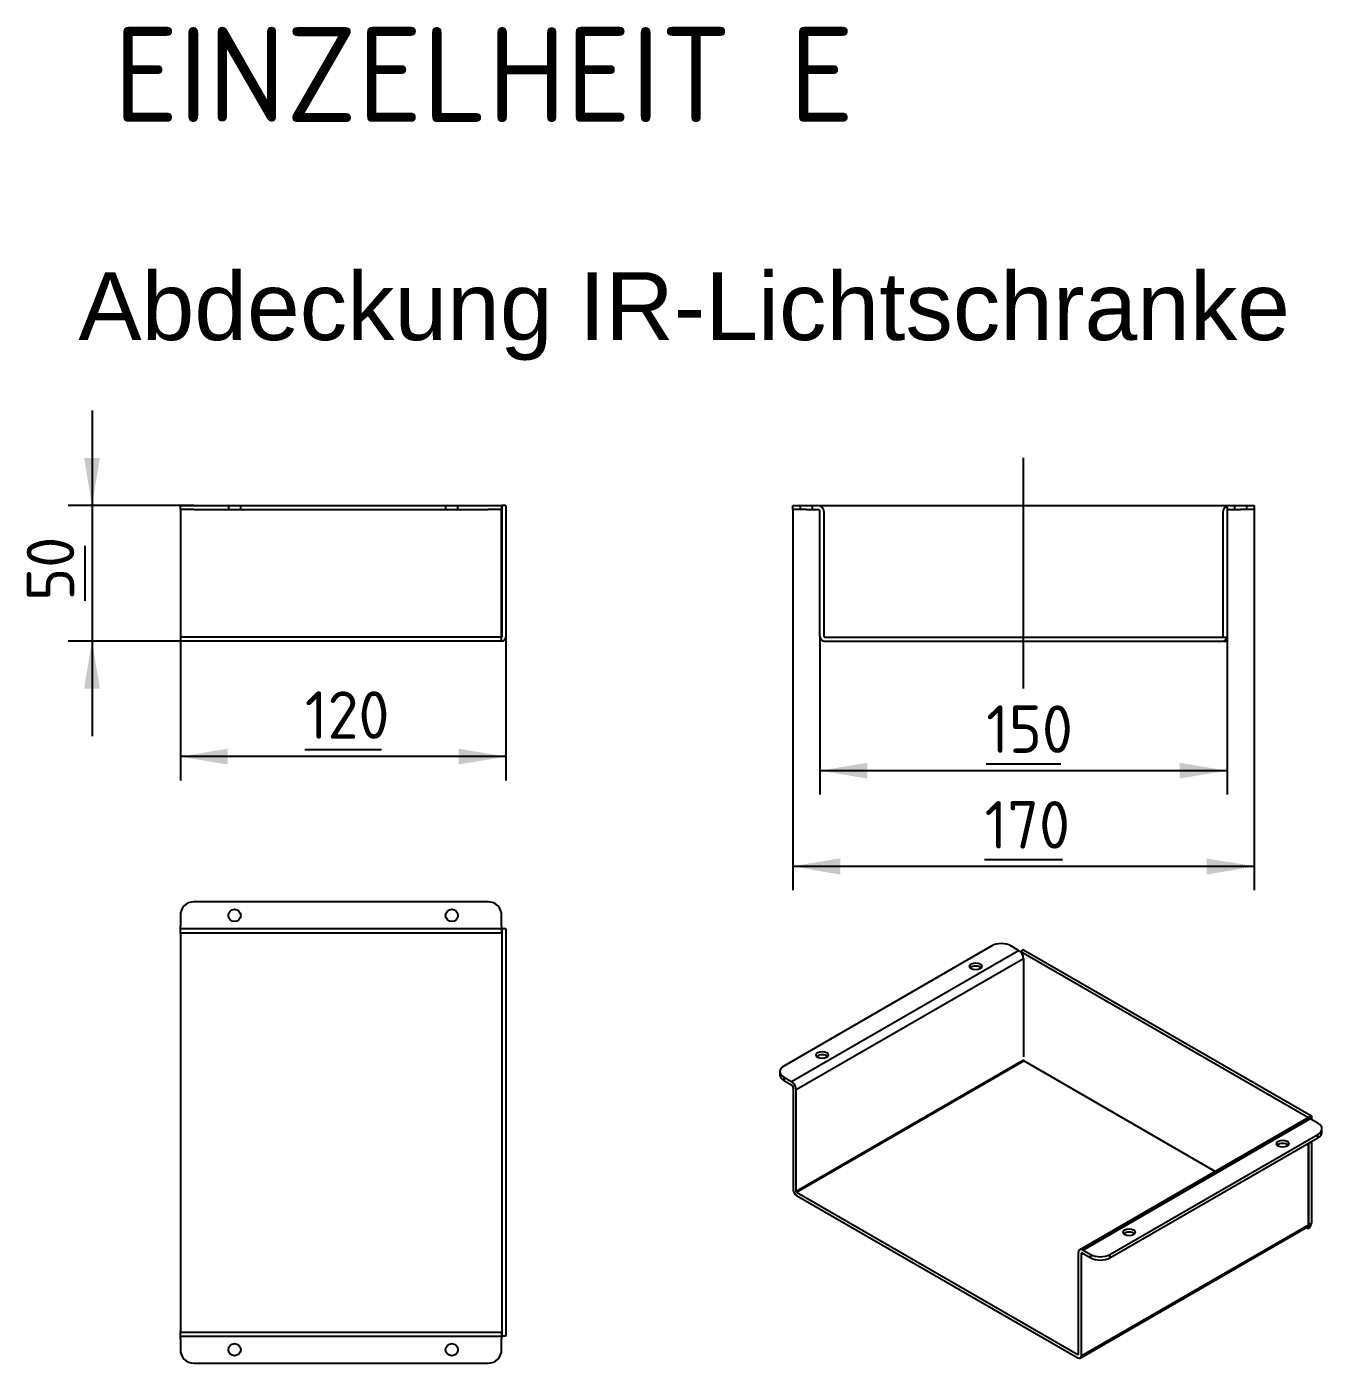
# Model space of a CAD drawing. Header units: millimetres. Extents: x 28 to 832, y 30 to 567.
# Drawn here: x 232.6 to 328.1, y 57.1 to 155.6 of the extents above; entities that cross this region are included whole.
import ezdxf
from ezdxf.enums import TextEntityAlignment as Align
from ezdxf.lldxf.tags import DXFTag

# ---------------------------------------------------------------- set-up
doc = ezdxf.new("R2010")
doc.units = ezdxf.units.MM
doc.layers.add('ABDECKUNG_LICHTS', color=7, linetype='Continuous')
doc.layers.add('Default', color=7, linetype='Continuous')
doc.styles.add('SEACAD_arial_ttfI', font='arial.ttf', dxfattribs={"height": 0.2})
doc.styles.add('SEACAD_seiso_ttf', font='seiso.ttf', dxfattribs={"height": 0.2})
tags = doc.linetypes.add('CENTER2', pattern=[1.125, 0.75, -0.125, 0.125, -0.125]).pattern_tags.tags
tags[10:11] = [DXFTag(74, 4), DXFTag(75, 0), DXFTag(340, '0'), DXFTag(46, 0.0), DXFTag(50, 0.0), DXFTag(44, 0.0), DXFTag(45, 0.0)]
tags[8:9] = [DXFTag(74, 4), DXFTag(75, 0), DXFTag(340, '0'), DXFTag(46, 0.0), DXFTag(50, 0.0), DXFTag(44, 0.0), DXFTag(45, 0.0)]
tags[6:7] = [DXFTag(74, 4), DXFTag(75, 0), DXFTag(340, '0'), DXFTag(46, 0.0), DXFTag(50, 0.0), DXFTag(44, 0.0), DXFTag(45, 0.0)]
tags[4:5] = [DXFTag(74, 4), DXFTag(75, 0), DXFTag(340, '0'), DXFTag(46, 0.0), DXFTag(50, 0.0), DXFTag(44, 0.0), DXFTag(45, 0.0)]
tags = doc.linetypes.add('HIDDEN2', pattern=[0.1875, 0.125, -0.0625]).pattern_tags.tags
tags[6:7] = [DXFTag(74, 4), DXFTag(75, 0), DXFTag(340, '0'), DXFTag(46, 0.0), DXFTag(50, 0.0), DXFTag(44, 0.0), DXFTag(45, 0.0)]
tags[4:5] = [DXFTag(74, 4), DXFTag(75, 0), DXFTag(340, '0'), DXFTag(46, 0.0), DXFTag(50, 0.0), DXFTag(44, 0.0), DXFTag(45, 0.0)]

# ---------------------------------------------------------------- blocks, each defined once
blk = doc.blocks.new('SEANNOT_GROUP26')
at = {"layer": 'Default', "color": 7, "linetype": 'CENTER2', "ltscale": 25.4}
blk.add_line((306.024, 106.848), (306.024, 123.848), dxfattribs=at)
blk = doc.blocks.new('SE31')
at = {"layer": 'ABDECKUNG_LICHTS', "color": 7, "linetype": 'Continuous', "ltscale": 25.4}
for p, q in [((243.886, 120.048), (243.886, 120.348)), ((243.886, 120.348), (244.886, 120.348)), ((244.886, 120.348), (266.566, 120.348)), ((266.566, 120.348), (267.566, 120.348)), ((267.566, 120.348), (267.566, 120.048)), ((267.586, 120.348), (267.586, 110.668)), ((267.886, 120.348), (267.586, 120.348)), ((267.886, 120.348), (267.886, 110.668)), ((243.886, 120.048), (243.886, 119.848)), ((244.886, 120.048), (243.886, 120.048)), ((243.886, 119.848), (243.886, 110.688)), ((244.886, 120.048), (266.566, 120.048)), ((267.566, 120.048), (266.566, 120.048)), ((267.566, 119.848), (267.566, 120.048)), ((267.566, 110.688), (267.566, 119.848)), ((243.886, 110.688), (243.886, 110.348)), ((267.566, 110.348), (243.886, 110.348)), ((267.566, 110.648), (267.566, 110.688)), ((267.566, 110.348), (267.566, 110.648))]:
    blk.add_line(p, q, dxfattribs=at)
at = {"layer": 'ABDECKUNG_LICHTS', "color": 7, "linetype": 'HIDDEN2', "ltscale": 25.4}
for p, q in [((247.436, 120.348), (247.436, 120.048)), ((248.336, 120.048), (248.336, 120.348)), ((263.436, 120.348), (263.436, 120.048)), ((264.336, 120.048), (264.336, 120.348)), ((267.566, 110.648), (243.886, 110.648))]:
    blk.add_line(p, q, dxfattribs=at)
at = {"layer": 'ABDECKUNG_LICHTS', "color": 7, "linetype": 'Continuous', "ltscale": 25.4}
for radius in [0.32, 0.02]:
    blk.add_arc((267.566, 110.668), radius, 270, 360, dxfattribs=at)
blk = doc.blocks.new('SE32')
at = {"layer": 'ABDECKUNG_LICHTS', "color": 7, "linetype": 'Continuous', "ltscale": 25.4}
for p, q in [((266.566, 91.136), (244.886, 91.136)), ((243.886, 90.136), (243.886, 89.336)), ((267.566, 89.336), (267.566, 90.136)), ((243.886, 88.836), (243.886, 89.336)), ((243.886, 88.836), (243.886, 88.796)), ((267.566, 88.836), (243.886, 88.836)), ((243.886, 88.796), (243.886, 59.476)), ((267.566, 89.336), (267.566, 88.836)), ((267.586, 89.136), (267.586, 59.136)), ((267.886, 89.136), (267.586, 89.136)), ((267.886, 89.136), (267.886, 59.136)), ((243.886, 59.436), (243.886, 59.476)), ((243.886, 59.436), (267.566, 59.436)), ((243.886, 58.936), (243.886, 59.436)), ((267.566, 59.436), (267.566, 58.936)), ((267.566, 59.136), (267.586, 59.136)), ((267.886, 59.136), (267.586, 59.136)), ((243.886, 58.936), (243.886, 58.136)), ((267.566, 58.136), (267.566, 58.936)), ((244.886, 57.136), (266.566, 57.136))]:
    blk.add_line(p, q, dxfattribs=at)
at = {"layer": 'ABDECKUNG_LICHTS', "color": 7, "linetype": 'HIDDEN2', "ltscale": 25.4}
for p, q in [((267.566, 89.136), (243.886, 89.136)), ((243.886, 59.136), (267.566, 59.136))]:
    blk.add_line(p, q, dxfattribs=at)
at = {"layer": 'ABDECKUNG_LICHTS', "color": 7, "linetype": 'Continuous', "ltscale": 25.4}
for centre in [(247.886, 90.136), (263.886, 90.136), (247.886, 58.136), (263.886, 58.136)]:
    blk.add_circle(centre, 0.45, dxfattribs=at)
for centre, start, end in [((244.886, 90.136), 90, 180), ((266.566, 90.136), 0, 90), ((244.886, 58.136), 180, 270), ((266.566, 58.136), 270, 360)]:
    blk.add_arc(centre, 1, start, end, dxfattribs=at)
blk = doc.blocks.new('SE33')
at = {"layer": 'ABDECKUNG_LICHTS', "color": 7, "linetype": 'Continuous', "ltscale": 25.4}
for p, q in [((289.024, 120.048), (289.024, 120.348)), ((289.024, 120.348), (290.024, 120.348)), ((290.024, 120.348), (290.824, 120.348)), ((291.024, 120.348), (321.024, 120.348)), ((321.024, 120.348), (321.024, 120.306)), ((321.224, 120.348), (322.024, 120.348)), ((322.024, 120.348), (323.024, 120.348)), ((323.024, 120.348), (323.024, 120.048)), ((290.024, 120.048), (289.024, 120.048)), ((290.024, 120.048), (290.824, 120.048)), ((291.024, 110.688), (291.024, 119.848)), ((291.324, 110.688), (291.324, 119.848)), ((320.724, 119.848), (320.724, 110.688)), ((321.024, 119.848), (321.024, 110.688)), ((321.224, 120.048), (322.024, 120.048)), ((323.024, 120.048), (322.024, 120.048)), ((291.364, 110.648), (320.684, 110.648)), ((291.364, 110.348), (320.684, 110.348)), ((320.684, 110.348), (321.024, 110.348)), ((321.024, 110.348), (321.024, 110.648))]:
    blk.add_line(p, q, dxfattribs=at)
at = {"layer": 'ABDECKUNG_LICHTS', "color": 7, "linetype": 'HIDDEN2', "ltscale": 25.4}
for p, q in [((289.574, 120.348), (289.574, 120.048)), ((290.474, 120.048), (290.474, 120.348)), ((321.024, 120.306), (321.024, 119.848)), ((321.574, 120.348), (321.574, 120.048)), ((322.474, 120.048), (322.474, 120.348)), ((320.684, 110.648), (321.024, 110.648)), ((321.024, 110.688), (321.024, 110.668)), ((321.024, 110.648), (321.024, 110.668))]:
    blk.add_line(p, q, dxfattribs=at)
at = {"layer": 'ABDECKUNG_LICHTS', "color": 7, "linetype": 'Continuous', "ltscale": 25.4}
for centre, radius, start, end in [((290.824, 119.848), 0.5, 0, 90), ((321.224, 119.848), 0.5, 90, 180), ((290.824, 119.848), 0.2, 0, 90), ((321.224, 119.848), 0.2, 90, 180), ((291.364, 110.688), 0.34, 180, 270), ((291.364, 110.688), 0.04, 180, 270), ((320.684, 110.688), 0.04, 270, 360), ((320.684, 110.688), 0.34, 270, 360)]:
    blk.add_arc(centre, radius, start, end, dxfattribs=at)
blk = doc.blocks.new('SE34')
at = {"layer": 'ABDECKUNG_LICHTS', "color": 7, "linetype": 'Continuous', "ltscale": 25.4}
for p, q in [((303.685, 87.885), (288.354, 79.034)), ((305.664, 87.558), (305.099, 87.885)), ((288.92, 77.891), (305.664, 87.558)), ((306.018, 86.946), (289.274, 77.279)), ((306.032, 87.607), (305.82, 87.485)), ((305.82, 87.485), (327.033, 75.237)), ((306.018, 86.946), (306.018, 79.712)), ((306.032, 87.607), (327.245, 75.36)), ((306.018, 79.467), (289.274, 69.799)), ((289.302, 69.75), (306.046, 79.418)), ((320.155, 71.272), (306.046, 79.418)), ((288.062, 78.626), (288.062, 78.381)), ((288.354, 78.218), (288.92, 77.891)), ((288.354, 78.218), (288.354, 77.973)), ((288.354, 77.973), (288.92, 77.646)), ((289.062, 69.922), (289.062, 77.401)), ((289.274, 69.799), (289.274, 77.279)), ((326.91, 75.172), (310.166, 65.505)), ((327.16, 75.148), (310.416, 65.48)), ((327.245, 75.36), (327.033, 75.237)), ((327.033, 75.237), (327.033, 75.194)), ((327.726, 74.821), (327.16, 75.148)), ((327.245, 75.36), (327.245, 75.099)), ((312.396, 65.154), (327.726, 74.004)), ((327.726, 73.759), (327.726, 74.004)), ((328.019, 74.168), (328.019, 74.413)), ((312.396, 64.909), (327.726, 73.759)), ((327.019, 67.342), (327.019, 73.351)), ((327.033, 73.359), (327.033, 67.334)), ((327.245, 73.482), (327.245, 67.456)), ((289.302, 69.75), (310.034, 57.781)), ((289.302, 69.506), (310.034, 57.536)), ((310.204, 57.519), (326.949, 67.186)), ((310.275, 57.674), (327.019, 67.342)), ((326.878, 67.146), (327.019, 67.064)), ((327.017, 67.31), (327.019, 67.342)), ((327.033, 67.334), (327.019, 67.342)), ((327.019, 67.064), (327.019, 67.309)), ((327.033, 67.334), (327.245, 67.456)), ((310.063, 65.276), (310.063, 57.797)), ((310.275, 65.154), (310.416, 65.235)), ((310.275, 65.154), (310.275, 57.674)), ((310.416, 65.48), (310.982, 65.154)), ((310.416, 65.235), (310.982, 64.909)), ((310.982, 64.909), (310.982, 65.154)), ((312.396, 65.154), (312.396, 64.909))]:
    blk.add_line(p, q, dxfattribs=at)
for centre, major_axis, start_param, end_param in [((304.392, 87.477), (1, 0), 0.785398, 2.356194), ((305.664, 87.15), (-0.25, 0.433), 3.926991, 5.497787), ((302.497, 86.138), (0.45, 0), 0.490883, 2.65071), ((291.183, 79.606), (0.45, 0), 0.490883, 2.65071), ((289.062, 78.626), (1, 0), 2.356194, 3.926991), ((289.062, 78.381), (1, 0), 3.141593, 3.926991), ((288.92, 77.483), (0.25, -0.433), 0.785398, 2.356194), ((327.16, 74.739), (0.25, -0.433), 2.356194, 3.141593), ((327.019, 74.413), (-1, 0), 2.356194, 3.926991), ((327.019, 74.168), (-1, 0), 2.356194, 3.141593), ((325.124, 73.074), (-0.45, 0), 3.632475, 5.792303), ((289.302, 69.783), (-0.17, 0.294), 0.785398, 2.356194), ((326.779, 67.481), (-0.17, 0.294), 3.141593, 3.809752), ((327.019, 67.325), (-0.16, -0.277), 0.785398, 2.356194), ((313.81, 66.542), (-0.45, 0), 3.632475, 5.792303), ((310.416, 65.072), (0.25, -0.433), 2.356194, 3.926991), ((311.689, 65.562), (-1, 0), 0.785398, 2.356194), ((311.689, 65.317), (1, 0), 3.926991, 5.497787), ((310.034, 57.813), (-0.17, 0.294), 2.356194, 3.926991)]:
    blk.add_ellipse(centre, major_axis=major_axis, ratio=0.57735, start_param=start_param, end_param=end_param, dxfattribs=at)
for centre in [(302.497, 86.383), (291.183, 79.851), (325.124, 73.319), (313.81, 66.787)]:
    blk.add_ellipse(centre, major_axis=(-0.45, 0), ratio=0.57735, dxfattribs=at)
for points in [[(289.062, 77.401), (289.062, 77.564), (288.92, 77.646)], [(289.274, 69.799), (289.274, 69.767), (289.302, 69.75)], [(327.019, 67.309), (327.033, 67.317), (327.033, 67.334)], [(310.416, 65.235), (310.275, 65.317), (310.275, 65.154)], [(310.063, 57.797), (310.063, 57.764), (310.034, 57.781)]]:
    blk.add_open_spline(points, degree=2, dxfattribs=at)
blk = doc.blocks.new('GDimGGroup94')
at = {"layer": 'Default', "linetype": 'Continuous', "ltscale": 25.4}
for points in [[(294.524, 100.217), (294.524, 101.384), (291.024, 100.8)], [(317.524, 100.217), (321.024, 100.8), (317.524, 101.384)]]:
    blk.add_hatch(color=136, dxfattribs=at).paths.add_polyline_path(points)
at = {"layer": 'Default', "color": 7, "linetype": 'Continuous', "ltscale": 25.4}
for p, q in [((291.024, 110.688), (291.024, 99.05)), ((321.024, 110.688), (321.024, 99.05)), ((321.024, 100.8), (291.024, 100.8)), ((303.279, 101.317), (308.768, 101.317))]:
    blk.add_line(p, q, dxfattribs=at)
at = {"layer": 'Default', "color": 136, "linetype": 'Continuous', "lineweight": 20, "ltscale": 25.4, "const_width": 0.00025}
for points in [[(294.524, 100.217), (291.024, 100.8), (294.524, 101.384), (294.524, 100.217)], [(317.524, 100.217), (321.024, 100.8), (317.524, 101.384), (317.524, 100.217)]]:
    blk.add_lwpolyline(points, close=True, dxfattribs=at)
at = {"layer": 'Default', "color": 7, "linetype": 'Continuous', "ltscale": 25.4, "style": 'SEACAD_seiso_ttf'}
blk.add_text('150', height=3.5, dxfattribs=at).set_placement((303.279, 105.613), align=Align.TOP_LEFT)
blk = doc.blocks.new('GDimGGroup95')
at = {"layer": 'Default', "linetype": 'Continuous', "ltscale": 25.4}
for points in [[(292.524, 93.165), (292.524, 94.331), (289.024, 93.748)], [(319.524, 93.165), (323.024, 93.748), (319.524, 94.331)]]:
    blk.add_hatch(color=136, dxfattribs=at).paths.add_polyline_path(points)
at = {"layer": 'Default', "color": 7, "linetype": 'Continuous', "ltscale": 25.4}
for p, q in [((289.024, 120.048), (289.024, 91.998)), ((323.024, 120.048), (323.024, 91.998)), ((323.024, 93.748), (289.024, 93.748)), ((303.16, 94.265), (308.887, 94.265))]:
    blk.add_line(p, q, dxfattribs=at)
at = {"layer": 'Default', "color": 136, "linetype": 'Continuous', "lineweight": 20, "ltscale": 25.4, "const_width": 0.00025}
for points in [[(292.524, 93.165), (289.024, 93.748), (292.524, 94.331), (292.524, 93.165)], [(319.524, 93.165), (323.024, 93.748), (319.524, 94.331), (319.524, 93.165)]]:
    blk.add_lwpolyline(points, close=True, dxfattribs=at)
at = {"layer": 'Default', "color": 7, "linetype": 'Continuous', "ltscale": 25.4, "style": 'SEACAD_seiso_ttf'}
blk.add_text('170', height=3.5, dxfattribs=at).set_placement((303.16, 98.561), align=Align.TOP_LEFT)
blk = doc.blocks.new('GDimGGroup96')
at = {"layer": 'Default', "linetype": 'Continuous', "ltscale": 25.4}
for points in [[(236.795, 123.848), (237.378, 120.348), (237.961, 123.848)], [(236.795, 106.848), (237.961, 106.848), (237.378, 110.348)]]:
    blk.add_hatch(color=136, dxfattribs=at).paths.add_polyline_path(points)
at = {"layer": 'Default', "color": 7, "linetype": 'Continuous', "ltscale": 25.4}
for p, q in [((237.378, 127.348), (237.378, 103.348)), ((244.886, 120.348), (235.628, 120.348)), ((236.861, 113.32), (236.861, 117.376)), ((255.726, 110.348), (235.628, 110.348))]:
    blk.add_line(p, q, dxfattribs=at)
at = {"layer": 'Default', "color": 136, "linetype": 'Continuous', "lineweight": 20, "ltscale": 25.4, "const_width": 0.00025}
for points in [[(236.795, 123.848), (237.378, 120.348), (237.961, 123.848), (236.795, 123.848)], [(236.795, 106.848), (237.378, 110.348), (237.961, 106.848), (236.795, 106.848)]]:
    blk.add_lwpolyline(points, close=True, dxfattribs=at)
at = {"layer": 'Default', "color": 7, "linetype": 'Continuous', "ltscale": 25.4, "style": 'SEACAD_seiso_ttf'}
blk.add_text('50', height=3.5, rotation=90, dxfattribs=at).set_placement((232.566, 113.32), align=Align.TOP_LEFT)
blk = doc.blocks.new('GDimGGroup97')
at = {"layer": 'Default', "linetype": 'Continuous', "ltscale": 25.4}
for points in [[(247.386, 101.254), (247.386, 102.421), (243.886, 101.838)], [(264.386, 101.254), (267.886, 101.838), (264.386, 102.421)]]:
    blk.add_hatch(color=136, dxfattribs=at).paths.add_polyline_path(points)
at = {"layer": 'Default', "color": 7, "linetype": 'Continuous', "ltscale": 25.4}
for p, q in [((243.886, 110.688), (243.886, 100.088)), ((267.886, 110.668), (267.886, 100.088)), ((267.886, 101.838), (243.886, 101.838)), ((253.062, 102.355), (258.71, 102.355))]:
    blk.add_line(p, q, dxfattribs=at)
at = {"layer": 'Default', "color": 136, "linetype": 'Continuous', "lineweight": 20, "ltscale": 25.4, "const_width": 0.00025}
for points in [[(247.386, 101.254), (243.886, 101.838), (247.386, 102.421), (247.386, 101.254)], [(264.386, 101.254), (267.886, 101.838), (264.386, 102.421), (264.386, 101.254)]]:
    blk.add_lwpolyline(points, close=True, dxfattribs=at)
at = {"layer": 'Default', "color": 7, "linetype": 'Continuous', "ltscale": 25.4, "style": 'SEACAD_seiso_ttf'}
blk.add_text('120', height=3.5, dxfattribs=at).set_placement((253.062, 106.65), align=Align.TOP_LEFT)

msp = doc.modelspace()

# ---------------------------------------------------------------- block references
at = {"layer": 'Default'}
for name in ['GDimGGroup96', 'SEANNOT_GROUP26', 'SE31', 'SE33', 'GDimGGroup95', 'GDimGGroup97', 'GDimGGroup94', 'SE32', 'SE34']:
    msp.add_blockref(name, (0, 0), dxfattribs=at)

# ---------------------------------------------------------------- texts
at = {"color": 7, "linetype": 'Continuous', "ltscale": 25.4, "style": 'SEACAD_seiso_ttf'}
msp.add_text('EINZELHEIT E', height=7, dxfattribs=at).set_placement((238.97, 155.594), align=Align.TOP_LEFT)
at = {"layer": 'Default', "color": 7, "linetype": 'Continuous', "ltscale": 25.4, "style": 'SEACAD_arial_ttfI'}
msp.add_text('Abdeckung IR-Lichtschranke', height=5, dxfattribs=at).set_placement((236.374, 137.529), align=Align.TOP_LEFT)

doc.saveas('drawing.dxf')
